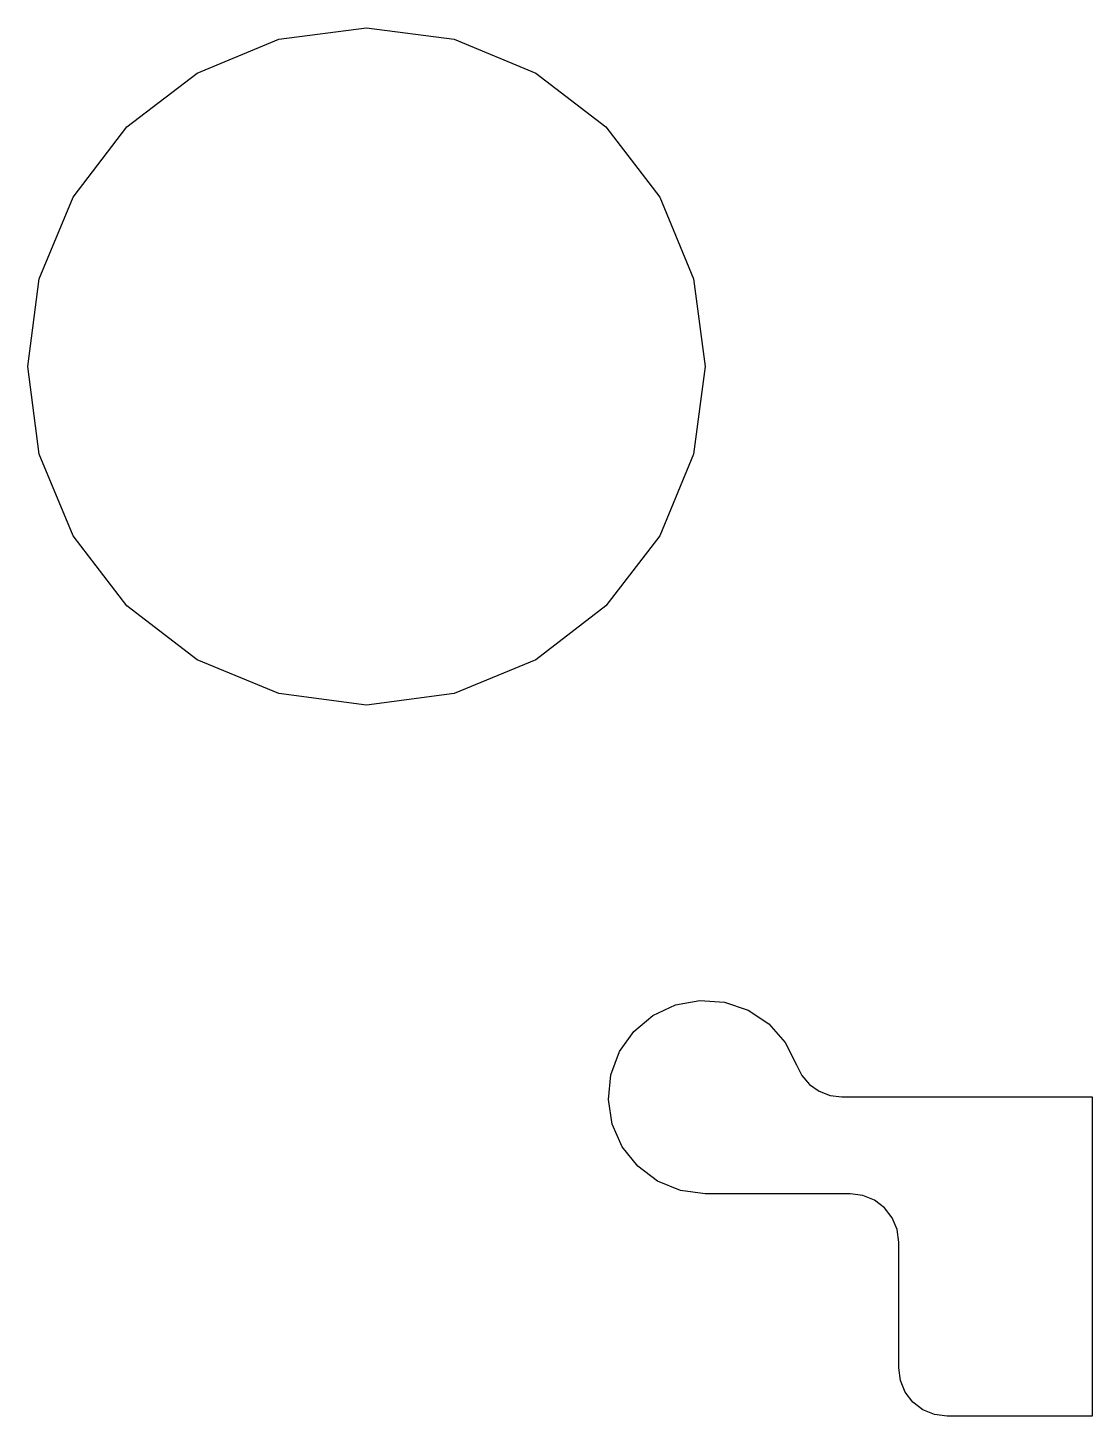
# Model space of a CAD drawing. Extents: x -0.35 to 0.75, y -0.88 to 0.55.
import ezdxf

# ---------------------------------------------------------------- set-up
doc = ezdxf.new("R2010")
doc.units = 0
doc.header["$MEASUREMENT"] = 0
doc.layers.add('C1', color=7, linetype='Continuous')

msp = doc.modelspace()

# ---------------------------------------------------------------- linework, layer by layer
at = {"layer": 'C1'}
for points in [[(0.35, 0.2), (0.3381, 0.1094), (0.3031, 0.025), (0.2475, -0.0475), (0.175, -0.1031), (0.0906, -0.1381), (0, -0.15), (-0.0906, -0.1381), (-0.175, -0.1031), (-0.2475, -0.0475), (-0.3031, 0.025), (-0.3381, 0.1094), (-0.35, 0.2), (-0.3381, 0.2906), (-0.3031, 0.375), (-0.2475, 0.4475), (-0.175, 0.5031), (-0.0906, 0.5381), (0, 0.55), (0.0906, 0.5381), (0.175, 0.5031), (0.2475, 0.4475), (0.3031, 0.375), (0.3381, 0.2906)], [(0.6, -0.885), (0.5871, -0.8833), (0.575, -0.8783), (0.5646, -0.8704), (0.5567, -0.86), (0.5517, -0.8479), (0.55, -0.835), (0.55, -0.705), (0.5483, -0.6921), (0.5433, -0.68), (0.5354, -0.6696), (0.525, -0.6617), (0.5129, -0.6567), (0.5, -0.655), (0.35, -0.655), (0.3246, -0.6517), (0.3008, -0.6421), (0.2803, -0.6267), (0.2643, -0.6066), (0.254, -0.5831), (0.25, -0.5578), (0.2526, -0.5322), (0.2616, -0.5082), (0.2764, -0.4873), (0.2961, -0.4708), (0.3193, -0.4598), (0.3445, -0.4552), (0.3701, -0.457), (0.3943, -0.4654), (0.4157, -0.4796), (0.4327, -0.4988), (0.4443, -0.5217), (0.4498, -0.5327), (0.4578, -0.542), (0.4678, -0.5491), (0.4792, -0.5535), (0.4914, -0.555), (0.75, -0.555), (0.75, -0.885)]]:
    msp.add_lwpolyline(points, close=True, dxfattribs=at)

doc.saveas('drawing.dxf')
